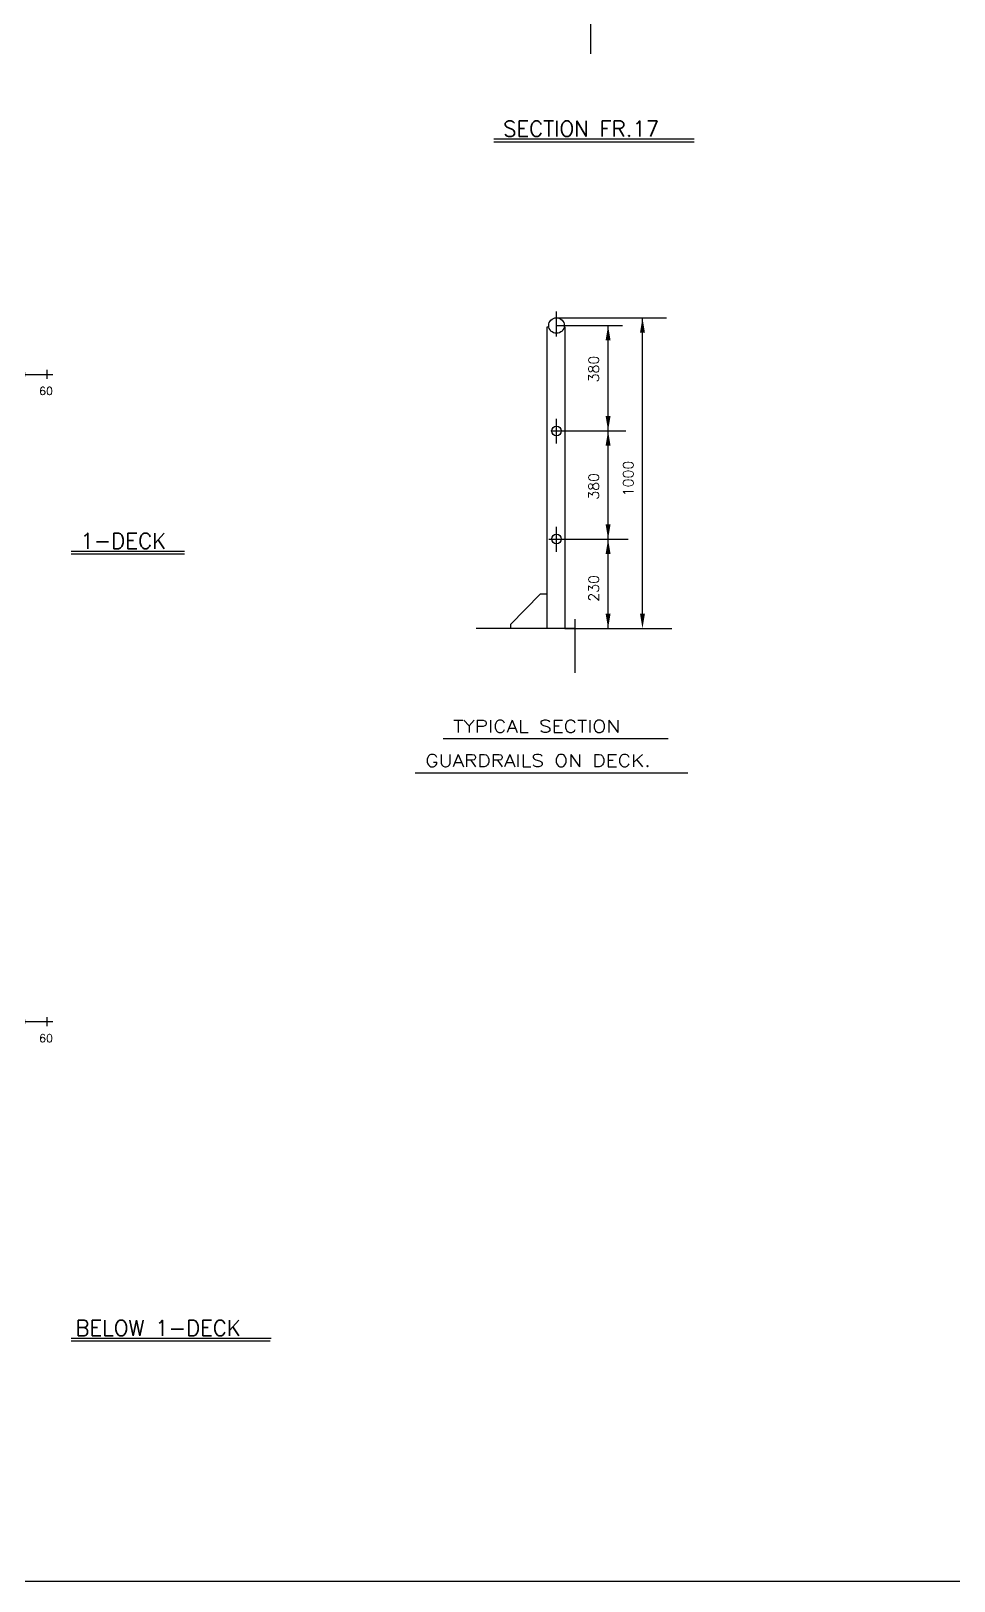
# Model space of a CAD drawing. Extents: x 1551 to 113148, y -1700 to 77018.
# Drawn here: x 42972 to 63730, y -497 to 34373 of the extents above; entities that cross this region are included whole.
import ezdxf
from ezdxf.enums import TextEntityAlignment as Align

# ---------------------------------------------------------------- set-up
doc = ezdxf.new("R2010")
doc.units = 0
doc.header["$LTSCALE"] = 500
doc.header["$MEASUREMENT"] = 0
doc.linetypes.add('CENTER', pattern=[3, 2.5, -0.25, 0, -0.25])
doc.layers.get('0').update_dxf_attribs({"linetype": 'CONTINUOUS'})
for name, color, linetype in [('A0CO3', 3, 'CONTINUOUS'), ('M1CO1', 1, 'CONTINUOUS'), ('S0CE1', 7, 'CENTER'), ('S0CO1', 7, 'CONTINUOUS'), ('S0CO3', 7, 'CONTINUOUS'), ('S0CO5', 7, 'CONTINUOUS'), ('S0TX2', 7, 'CONTINUOUS'), ('S0TX3', 3, 'CONTINUOUS')]:
    doc.layers.add(name, color=color, linetype=linetype)
doc.styles.add('18', font='romans', dxfattribs={"height": 180})
doc.styles.add('25', font='romans', dxfattribs={"height": 2.5})
doc.styles.add('ROMANS', font='romans', dxfattribs={"height": 100})

# ---------------------------------------------------------------- blocks, each defined once
blk = doc.blocks.new('SNITT')
at = {"layer": 'S0CE1'}
blk.add_line((0, -1065), (0, 12094), dxfattribs=at)
blk = doc.blocks.new('A$C64097268')
for p, q in [((-2759, 0), (35129, 0)), ((-2500, -100), (-2500, 100)), ((-2000, -50), (-2000, 50)), ((-1500, -50), (-1500, 50)), ((-1000, -50), (-1000, 50)), ((-500, -50), (-500, 50)), ((0, -100), (0, 100)), ((500, -50), (500, 50)), ((1000, -50), (1000, 50)), ((1500, -50), (1500, 50)), ((2000, -50), (2000, 50)), ((2500, -100), (2500, 100)), ((3000, -50), (3000, 50)), ((3500, -50), (3500, 50)), ((4000, -50), (4000, 50)), ((4500, -50), (4500, 50)), ((5000, -100), (5000, 100)), ((5500, -50), (5500, 50)), ((6000, -50), (6000, 50)), ((6500, -50), (6500, 50)), ((7000, -50), (7000, 50)), ((7500, -100), (7500, 100)), ((8000, -50), (8000, 50)), ((8500, -50), (8500, 50)), ((9000, -50), (9000, 50)), ((9500, -50), (9500, 50)), ((10000, -100), (10000, 100)), ((10500, -50), (10500, 50)), ((11000, -50), (11000, 50)), ((11500, -50), (11500, 50)), ((12000, -50), (12000, 50)), ((12500, -100), (12500, 100)), ((13000, -50), (13000, 50)), ((13500, -50), (13500, 50)), ((14000, -100), (14000, 100)), ((14500, -100), (14500, 100)), ((15000, -100), (15000, 100)), ((15500, -100), (15500, 100)), ((16000, -100), (16000, 100)), ((16500, -100), (16500, 100)), ((17000, -100), (17000, 100)), ((17500, -100), (17500, 100)), ((18000, -100), (18000, 100)), ((18500, -100), (18500, 100)), ((19000, -50), (19000, 50)), ((19500, -50), (19500, 50)), ((20000, -100), (20000, 100)), ((20500, -50), (20500, 50)), ((21000, -50), (21000, 50)), ((21500, -50), (21500, 50)), ((22000, -50), (22000, 50)), ((22500, -100), (22500, 100)), ((23000, -50), (23000, 50)), ((23500, -50), (23500, 50)), ((24000, -50), (24000, 50)), ((24500, -50), (24500, 50)), ((25000, -100), (25000, 100)), ((25500, -50), (25500, 50)), ((26000, -50), (26000, 50)), ((26500, -50), (26500, 50)), ((27000, -50), (27000, 50)), ((27500, -100), (27500, 100)), ((28000, -50), (28000, 50)), ((28500, -50), (28500, 50)), ((29000, -50), (29000, 50)), ((29500, -50), (29500, 50)), ((30000, -100), (30000, 100)), ((30500, -50), (30500, 50)), ((31000, -50), (31000, 50)), ((31500, -50), (31500, 50)), ((32000, -50), (32000, 50)), ((32500, -100), (32500, 100)), ((33000, -50), (33000, 50)), ((33500, -50), (33500, 50)), ((34000, -50), (34000, 50)), ((34500, -50), (34500, 50)), ((35000, -100), (35000, 100))]:
    blk.add_line(p, q)
at = {"layer": 'S0TX2', "style": '18'}
for s, p in [('-5', (-2731, -464)), ('0', (-74, -464)), ('5', (2436, -464)), ('10', (4828, -464)), ('15', (7338, -464)), ('20', (9825, -464)), ('25', (12311, -464)), ('26', (12811, -464)), ('27', (13311, -464)), ('28', (18811, -464)), ('29', (19311, -464)), ('30', (19797, -464)), ('35', (22308, -464)), ('40', (24796, -464)), ('45', (27306, -464)), ('50', (29866, -464)), ('55', (32320, -464)), ('60', (34820, -464))]:
    blk.add_text(s, height=180, dxfattribs=at).set_placement(p)
at = {"layer": 'S0TX3', "style": '18'}
for s, p in [('A', (13919, -464)), ('B', (14419, -464)), ('C', (14919, -464)), ('D', (15419, -464)), ('E', (15919, -464)), ('F', (16419, -464)), ('G', (16919, -464)), ('H', (17419, -464)), ('I', (17919, -464)), ('J', (18419, -464))]:
    blk.add_text(s, height=180, dxfattribs=at).set_placement(p)

msp = doc.modelspace()

# ---------------------------------------------------------------- linework, layer by layer
at = {"layer": 'A0CO3', "linetype": 'Continuous'}
for p, q in [((54581.399, 20928.734), (54581.399, 27720.838)), ((54581.399, 27720.838), (54616.617, 27720.838)), ((54963.264, 27720.838), (54980.86, 27720.838)), ((54980.86, 27720.838), (54980.86, 20928.734)), ((54422.789, 21700.908), (53756.042, 21019.751)), ((54581.399, 21700.908), (54422.789, 21700.908)), ((55201.151, 20928.734), (52981.919, 20928.734)), ((53756.042, 21019.751), (53756.042, 20928.734)), ((55201.151, 21143.064), (55201.151, 19930.486))]:
    msp.add_line(p, q, dxfattribs=at)
for centre, radius in [((54789.941, 27747.263), 175.326), ((54789.941, 25374.759), 108.677), ((54789.941, 22944.055), 108.677)]:
    msp.add_circle(centre, radius, dxfattribs=at)
at = {"layer": 'M1CO1'}
for p, q in [((54789.941, 27500.637), (54789.941, 28061.417)), ((56723.508, 21262.068), (56723.508, 27922.589)), ((54789.941, 27747.263), (56275.673, 27747.263)), ((55950.14, 22507.259), (55950.14, 27747.263)), ((54789.941, 25089.683), (54789.941, 25650.464)), ((54669.529, 25378.168), (56345.673, 25378.168)), ((54789.941, 22656.324), (54789.941, 23217.105)), ((54617.862, 22944.055), (56402.235, 22944.055)), ((55950.14, 20928.734), (55950.14, 22507.259)), ((54980.86, 20928.734), (57380.563, 20928.734))]:
    msp.add_line(p, q, dxfattribs=at)
at = {"layer": 'M1CO1', "linetype": 'Continuous'}
msp.add_line((54789.941, 27922.589), (57262.326, 27922.589), dxfattribs=at)
at = {"layer": 'M1CO1'}
for points in [[(56667.952, 27589.255), (56779.063, 27589.255), (56723.508, 27922.589)], [(55894.584, 27413.929), (56005.695, 27413.929), (55950.14, 27747.263)], [(55894.584, 25710.354), (56005.695, 25710.354), (55950.14, 25377.021)], [(55894.584, 25043.27), (56005.695, 25043.27), (55950.14, 25376.603)], [(55894.584, 23277.388), (56005.695, 23277.388), (55950.14, 22944.055)], [(55894.584, 22610.721), (56005.695, 22610.721), (55950.14, 22944.055)], [(55894.584, 21262.068), (56005.695, 21262.068), (55950.14, 20928.734)], [(56667.952, 21262.068), (56779.063, 21262.068), (56723.508, 20928.734)]]:
    msp.add_solid(points, dxfattribs=at)
at = {"layer": 'S0CO1', "color": 6}
msp.add_line((3114.742, -497.084), (111464.496, -497.084), dxfattribs=at)
at = {"layer": 'S0CO3'}
for p, q in [((53378.773, 31944.329), (57884.74, 31944.329)), ((53378.773, 31882.813), (57884.74, 31882.813)), ((43871.981, 22672.611), (46423.454, 22672.611)), ((43871.981, 22611.094), (46423.454, 22611.094)), ((43871.981, 4964.352), (48372.8, 4964.352)), ((43871.981, 4902.835), (48348.243, 4902.835))]:
    msp.add_line(p, q, dxfattribs=at)
at = {"layer": 'S0TX3'}
for p, q in [((52240.435, 18456.825), (57299.107, 18456.825)), ((51612.251, 17685.128), (57741.983, 17685.128))]:
    msp.add_line(p, q, dxfattribs=at)

# ---------------------------------------------------------------- block references
at = {"linetype": 'CENTER'}
msp.add_blockref('A$C64097268', (8335.105, 26648.758), dxfattribs=at)
at = {"layer": 'M1CO1', "linetype": 'Continuous'}
msp.add_blockref('SNITT', (55560.398, 34924.631), dxfattribs=at)
at = {"layer": 'S0CO1', "linetype": 'CENTER'}
msp.add_blockref('A$C64097268', (8335.105, 12088.276), dxfattribs=at)

# ---------------------------------------------------------------- texts
at = {"layer": 'M1CO1', "style": 'ROMANS'}
for s, p in [('380', (55626.928, 26767.19)), ('1000', (56403.82, 24305.079)), ('380', (55626.928, 24129.694)), ('230', (55626.928, 21834.507))]:
    msp.add_text(s, height=233.3334, rotation=90, dxfattribs=at).set_placement(p, align=Align.MIDDLE)
at = {"layer": 'S0CO5', "style": '25'}
for s, p in [('SECTION FR.17', (53589.358, 31998.583)), ('1-DECK', (44082.566, 22726.864)), ('BELOW 1-DECK', (43972.061, 5018.605))]:
    msp.add_text(s, height=351.5625, dxfattribs=at).set_placement(p)
at = {"layer": 'S0TX3', "style": 'ROMANS', "width": 1.2}
for s, p in [('TYPICAL SECTION', (52466.123, 18593.053)), ('GUARDRAILS ON DECK.', (51837.94, 17821.356))]:
    msp.add_text(s, height=277.77792, dxfattribs=at).set_placement(p)

doc.saveas('drawing.dxf')
